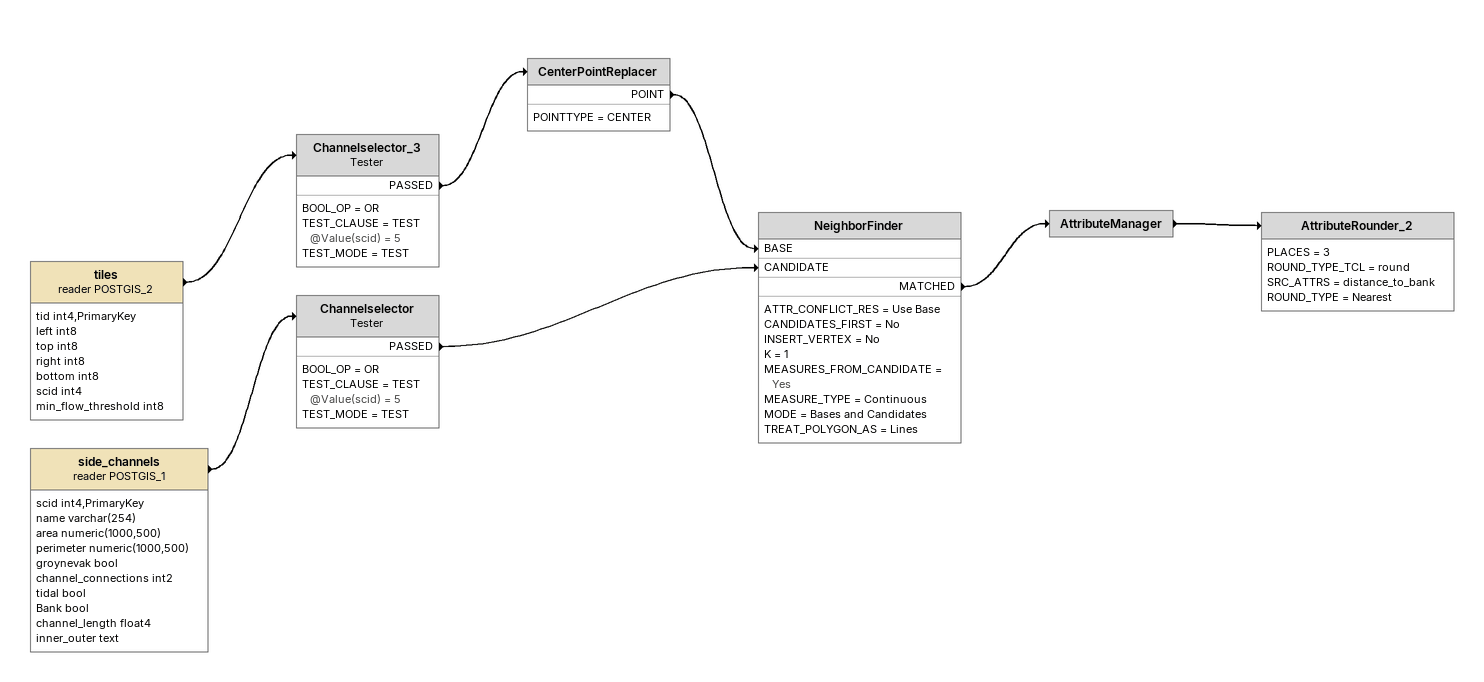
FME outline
tiles (reader POSTGIS_2)
    attributes: tid int4,PrimaryKey, left int8, top int8, right int8, bottom int8, scid int4, min_flow_threshold int8
    -> Channelselector_3
Channelselector_3: Tester
    BOOL_OP = OR
    TEST_CLAUSE = TEST @Value(scid) = 5
    TEST_MODE = TEST
    PASSED -> CenterPointReplacer
CenterPointReplacer
    POINTTYPE = CENTER
    POINT -> NeighborFinder [BASE]
side_channels (reader POSTGIS_1)
    attributes: scid int4,PrimaryKey, name varchar(254), area numeric(1000,500), perimeter numeric(1000,500), groynevak bool, channel_connections int2, tidal bool, Bank bool, channel_length float4, inner_outer text
    -> Channelselector
Channelselector: Tester
    BOOL_OP = OR
    TEST_CLAUSE = TEST @Value(scid) = 5
    TEST_MODE = TEST
    PASSED -> NeighborFinder [CANDIDATE]
NeighborFinder
    ATTR_CONFLICT_RES = Use Base
    CANDIDATES_FIRST = No
    INSERT_VERTEX = No
    K = 1
    MEASURES_FROM_CANDIDATE = Yes
    MEASURE_TYPE = Continuous
    MODE = Bases and Candidates
    TREAT_POLYGON_AS = Lines
    MATCHED -> AttributeManager
AttributeManager
    -> AttributeRounder_2
AttributeRounder_2
    PLACES = 3
    ROUND_TYPE_TCL = round
    SRC_ATTRS = distance_to_bank
    ROUND_TYPE = Nearest
